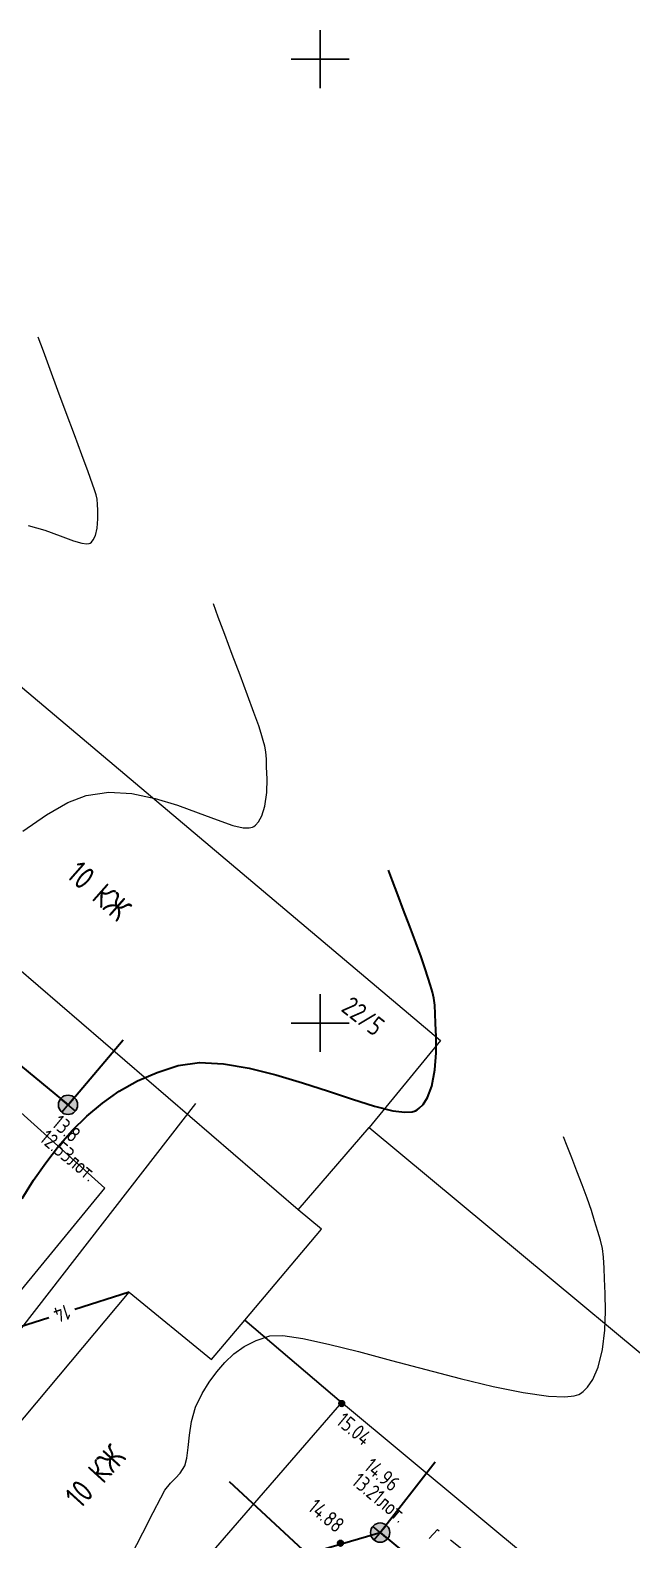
# Model space of a CAD drawing. Header units: metres. Extents: x 2491 to 4492, y 1184 to 2058.
# Drawn here: x 2677 to 2708.2, y 1929.5 to 2007.8 of the extents above; entities that cross this region are included whole.
import ezdxf
from ezdxf.enums import TextEntityAlignment as Align

# ---------------------------------------------------------------- set-up
doc = ezdxf.new("R2010")
doc.units = ezdxf.units.M
doc.linetypes.add('g5_01_5x1_5', pattern=[1.5, 0.75, -0.75])
for name, color, linetype, transparency in [('02_Сетка', 7, 'Continuous', 0.6), ('03_Здания и строения', 7, 'Continuous', 0.6), ('10_Границы покрытий и угодий', 7, 'Continuous', 0.6), ('19_Горизонтали', 7, 'Continuous', 0.6), ('30_Канализация', 7, 'Continuous', 0.6), ('37_Кабель низкого напряжения', 7, 'Continuous', 0.6), ('44_Крышки колодцев', 7, 'Continuous', 0.6), ('61_Отметки высоты поверхности', 7, 'Continuous', 0.6)]:
    doc.layers.add(name, color=color, linetype=linetype, transparency=transparency)
doc.layers.add('Сети_Горизонтали.Вспомогательные', color=1, linetype='Continuous', lineweight=9)
doc.layers.add('Сети_Горизонтали.Основные', color=1, linetype='Continuous', lineweight=30)
doc.styles.add('LIKE11', font='GOST_0.TTF')
doc.styles.add('LIKE14', font='GOST_0.TTF')
doc.styles.add('LIKE17', font='GOST_0.TTF')
doc.styles.add('LIKE36', font='GOST_0.TTF')
doc.styles.add('Line_GUGK', font='GOST_0.TTF')
doc.styles.add('pragmai.shx', font='GOST_0.TTF')
doc.linetypes.add('g5_119_3', pattern='A,4,-1,[31,GUGK_2005.shx,S=0.1,R=0,X=0,Y=0],4,[31,GUGK_2005.shx,S=0.1,R=180,X=0,Y=0],-1', length=10)
doc.linetypes.add('g5_122_k', pattern='A,1,-1,1.5,-0.4,["К",Line_GUGK,S=1,R=0,X=0,Y=-0.5],-1.5,1.5,-1,4,-1,4,-1,3', length=20.9)

# ---------------------------------------------------------------- blocks, each defined once
blk = doc.blocks.new('g5_117kb')
h = blk.add_hatch(color=255)
h.paths.add_polyline_path([(0.037, 0.037), (0.461, 0.037, 0.367426), (0.037, 0.461)])
h.paths.add_polyline_path([(-0.038, 0.461, 0.367426), (-0.461, 0.037), (-0.038, 0.037)])
h.paths.add_polyline_path([(-0.038, -0.038), (-0.461, -0.038, 0.367426), (-0.038, -0.461)])
h.paths.add_polyline_path([(0.037, -0.461, 0.367426), (0.461, -0.038), (0.037, -0.038)])
at = {"color": 0}
for points in [[(-0.5, 0), (0.5, 0)], [(0, 0.5), (0, -0.5)]]:
    blk.add_lwpolyline(points, dxfattribs=at)
blk.add_circle((0, 0), 0.5, dxfattribs=at)
blk = doc.blocks.new('g5_330')
blk.add_hatch(color=0).paths.add_polyline_path([(0.15, 0, 1), (-0.15, 0, 1)])
at = {"color": 0}
blk.add_circle((0, 0), 0.15, dxfattribs=at)
blk = doc.blocks.new('g5_012')
at = {"color": 92}
for points in [[(0, -1.5), (0, 1.5)], [(-1.5, 0), (1.5, 0)]]:
    blk.add_lwpolyline(points, dxfattribs=at)

msp = doc.modelspace()

# ---------------------------------------------------------------- linework, layer by layer
at = {"layer": '03_Здания и строения', "color": 7, "linetype": 'Continuous', "lineweight": 20, "flags": 128}
for points in [[(2690.895, 1946.568), (2665.039, 1968.843), (2672.146, 1977.392), (2698.263, 1955.351), (2694.565, 1950.849)], [(2688.129, 1940.842), (2692.093, 1945.573), (2690.895, 1946.568), (2694.565, 1950.849), (2741.548, 1911.77), (2733.844, 1902.679), (2733.777, 1902.727), (2693.129, 1936.588), (2688.129, 1940.842)], [(2671.173, 1929.234), (2671.261, 1929.329), (2682.124, 1942.303), (2686.386, 1938.807), (2688.129, 1940.842), (2693.129, 1936.588), (2680.167, 1921.616), (2680.123, 1921.567), (2671.173, 1929.234)]]:
    msp.add_lwpolyline(points, dxfattribs=at)
at = {"layer": '10_Границы покрытий и угодий', "color": 7, "linetype": 'Continuous', "lineweight": 20, "flags": 128}
msp.add_lwpolyline([(2671.179, 1935.908), (2680.865, 1947.697), (2665.156, 1961.838), (2664.247, 1960.874)], dxfattribs=at)
at = {"layer": '10_Границы покрытий и угодий', "color": 7, "linetype": 'g5_01_5x1_5', "lineweight": 20, "flags": 128}
msp.add_lwpolyline([(2695.672, 1927.304), (2698.11, 1930), (2704.522, 1924.881), (2702.076, 1921.953)], dxfattribs=at)
at = {"layer": '19_Горизонтали', "color": 32, "linetype": 'Continuous', "lineweight": 30, "elevation": 14, "flags": 128}
for points in [[(2682.124, 1942.303), (2679.316, 1941.412)], [(2677.958, 1940.98), (2674.57, 1939.904)]]:
    msp.add_lwpolyline(points, dxfattribs=at)
at = {"layer": '30_Канализация', "color": 12, "linetype": 'g5_122_k', "lineweight": 30, "flags": 128}
for points in [[(2666.202, 1962.527), (2678.954, 1952.02), (2681.811, 1955.388)], [(2695.139, 1929.831), (2697.989, 1933.508)], [(2687.315, 1932.488), (2691.359, 1928.733)], [(2656.538, 1866.179), (2659.526, 1870.089), (2650.095, 1878.437), (2655.308, 1886.527), (2665.239, 1898.583), (2674.321, 1911.158), (2675.361, 1912.684), (2679.173, 1916.236), (2681.025, 1918.091), (2691.359, 1928.733), (2695.139, 1929.831), (2702.081, 1924.072), (2714.541, 1913.921), (2726.996, 1903.173), (2744.335, 1888.751), (2756.73, 1878.662), (2759.877, 1882.381)]]:
    msp.add_lwpolyline(points, dxfattribs=at)
at = {"layer": '37_Кабель низкого напряжения', "color": 1, "linetype": 'g5_119_3', "lineweight": 20, "flags": 128}
msp.add_lwpolyline([(2664.781, 1925.265), (2685.574, 1952.097)], dxfattribs=at)
at = {"layer": 'Сети_Горизонтали.Вспомогательные', "color": 42, "linetype": 'Continuous', "lineweight": 9, "flags": 128}
for points, elevation in [([(2676.889, 1982.067), (2677.75, 1981.828), (2678.546, 1981.539), (2679.233, 1981.28), (2679.674, 1981.147), (2679.928, 1981.116), (2680.055, 1981.138), (2680.105, 1981.164), (2680.165, 1981.212), (2680.267, 1981.332), (2680.379, 1981.56), (2680.465, 1981.926), (2680.501, 1982.417), (2680.492, 1982.86), (2680.48, 1983.163), (2680.461, 1983.437), (2680.409, 1983.655), (2680.328, 1983.924), (2680.225, 1984.224), (2679.997, 1984.853), (2679.674, 1985.732), (2679.286, 1986.782), (2678.862, 1987.924), (2678.433, 1989.079), (2678.028, 1990.169), (2677.677, 1991.115), (2677.409, 1991.839)], 13), ([(2676.611, 1966.212), (2677.842, 1967.059), (2678.953, 1967.695), (2679.903, 1968.07), (2681.071, 1968.235), (2682.271, 1968.162), (2683.468, 1967.918), (2684.625, 1967.567), (2685.709, 1967.173), (2686.681, 1966.8), (2687.508, 1966.515), (2688.04, 1966.392), (2688.352, 1966.383), (2688.515, 1966.425), (2688.581, 1966.461), (2688.669, 1966.53), (2688.823, 1966.697), (2689.004, 1967.01), (2689.161, 1967.517), (2689.256, 1968.224), (2689.273, 1968.927), (2689.254, 1969.535), (2689.237, 1969.956), (2689.217, 1970.332), (2689.164, 1970.626), (2689.081, 1970.918), (2688.971, 1971.286), (2688.84, 1971.68), (2688.592, 1972.371), (2688.26, 1973.275), (2687.876, 1974.307), (2687.474, 1975.382), (2687.087, 1976.415), (2686.748, 1977.321), (2686.49, 1978.015)], 13.5), ([(2682.22, 1928.606), (2682.834, 1929.826), (2683.362, 1930.868), (2683.759, 1931.636), (2683.98, 1932.034), (2684.261, 1932.396), (2684.522, 1932.654), (2684.767, 1932.918), (2685.003, 1933.297), (2685.119, 1933.698), (2685.187, 1934.242), (2685.253, 1934.89), (2685.364, 1935.6), (2685.568, 1936.334), (2685.91, 1937.05), (2686.28, 1937.628), (2686.668, 1938.167), (2687.089, 1938.66), (2687.56, 1939.101), (2688.096, 1939.483), (2688.713, 1939.799), (2689.426, 1940.042), (2690.086, 1940.061), (2691.121, 1939.905), (2692.457, 1939.612), (2694.017, 1939.219), (2695.726, 1938.765), (2697.509, 1938.288), (2699.29, 1937.825), (2700.994, 1937.414), (2702.546, 1937.094), (2703.87, 1936.902), (2704.715, 1936.866), (2705.197, 1936.921), (2705.439, 1937.001), (2705.533, 1937.055), (2705.657, 1937.149), (2705.882, 1937.368), (2706.164, 1937.767), (2706.446, 1938.409), (2706.672, 1939.333), (2706.786, 1940.326), (2706.819, 1941.316), (2706.804, 1942.23), (2706.77, 1942.996), (2706.751, 1943.542), (2706.726, 1944.117), (2706.662, 1944.576), (2706.56, 1944.995), (2706.425, 1945.448), (2706.258, 1946.011), (2706.092, 1946.539), (2705.869, 1947.175), (2705.61, 1947.871), (2705.338, 1948.584), (2705.073, 1949.268), (2704.836, 1949.878), (2704.651, 1950.367)], 14.5)]:
    msp.add_lwpolyline(points, dxfattribs=dict(at, elevation=elevation))
at = {"layer": 'Сети_Горизонтали.Основные', "color": 40, "linetype": 'Continuous', "lineweight": 30, "elevation": 14, "flags": 128}
msp.add_lwpolyline([(2676.57, 1947.169), (2677.172, 1948.111), (2677.803, 1949.015), (2678.469, 1949.875), (2679.177, 1950.682), (2679.933, 1951.432), (2680.743, 1952.115), (2681.615, 1952.726), (2682.555, 1953.258), (2683.57, 1953.704), (2684.665, 1954.056), (2685.778, 1954.21), (2687.023, 1954.152), (2688.355, 1953.928), (2689.732, 1953.585), (2691.112, 1953.169), (2692.452, 1952.727), (2693.709, 1952.306), (2694.84, 1951.951), (2695.804, 1951.711), (2696.426, 1951.632), (2696.79, 1951.654), (2696.979, 1951.714), (2697.057, 1951.758), (2697.166, 1951.841), (2697.36, 1952.039), (2697.595, 1952.405), (2697.819, 1952.994), (2697.98, 1953.835), (2698.042, 1954.714), (2698.04, 1955.548), (2698.013, 1956.254), (2697.994, 1956.749), (2697.975, 1957.191), (2697.925, 1957.545), (2697.847, 1957.867), (2697.743, 1958.215), (2697.615, 1958.649), (2697.478, 1959.073), (2697.261, 1959.69), (2696.985, 1960.441), (2696.675, 1961.268), (2696.355, 1962.114), (2696.048, 1962.922), (2695.779, 1963.633), (2695.57, 1964.191)], dxfattribs=at)

# ---------------------------------------------------------------- block references
at = {"layer": '02_Сетка', "color": 92, "linetype": 'Continuous', "lineweight": 15, "ltscale": 0.5}
for p in [(2692.029, 2006.265), (2692.029, 1956.265)]:
    msp.add_blockref('g5_012', p, dxfattribs=at)
at = {"layer": '44_Крышки колодцев', "color": 7, "linetype": 'Continuous', "lineweight": 20}
for p, rotation in [((2678.954, 1952.02, 13.8), 320.2248951599636), ((2695.139, 1929.831, 14.965), 320.1837874390728)]:
    msp.add_blockref('g5_117kb', p, dxfattribs=dict(at, rotation=rotation))
at = {"layer": '61_Отметки высоты поверхности', "color": 7, "linetype": 'Continuous', "lineweight": 20, "rotation": 320.1837874390728}
for p in [(2693.144, 1936.523), (2693.083, 1929.279, 14.884)]:
    msp.add_blockref('g5_330', p, dxfattribs=at)

# ---------------------------------------------------------------- texts
at = {"color": 7, "linetype": 'Continuous', "lineweight": 15, "ltscale": 0.5, "style": 'LIKE11'}
for s, rotation, p in [('13.8', 320.2249, (2678.059, 1950.944)), ('12.53лот.', 320.2249, (2677.419, 1950.176)), ('14.96', 320.18378, (2694.243, 1933.15)), ('13.21лот.', 320.18378, (2693.602, 1932.382))]:
    msp.add_text(s, height=0.8, rotation=rotation, dxfattribs=at).set_placement(p)
at = {"layer": '03_Здания и строения', "color": 7, "linetype": 'Continuous', "lineweight": 15}
for s, height, rotation, style, p in [('10 КЖ', 1.2, 318.54237, 'LIKE14', (2678.803, 1963.865)), ('22/5', 1, 321.95485, 'LIKE36', (2693.057, 1956.925)), ('10 КЖ', 1.2, 47.71983, 'LIKE14', (2679.592, 1931.01))]:
    msp.add_text(s, height=height, rotation=rotation, dxfattribs=dict(at, style=style)).set_placement(p)
at = {"layer": '19_Горизонтали', "color": 32, "linetype": 'Continuous', "lineweight": 15, "style": 'pragmai.shx'}
msp.add_text('14', height=0.8, rotation=197.61812, dxfattribs=at).set_placement((2678.637, 1941.196, 14), align=Align.MIDDLE_CENTER)
at = {"layer": '61_Отметки высоты поверхности', "color": 7, "linetype": 'Continuous', "lineweight": 15, "ltscale": 0.5, "style": 'LIKE17'}
for s, p in [('15.04', (2692.801, 1935.507, -14.745)), ('14.88', (2691.338, 1931.03))]:
    msp.add_text(s, height=0.8, rotation=320.18378, dxfattribs=at).set_placement(p)

doc.saveas('drawing.dxf')
